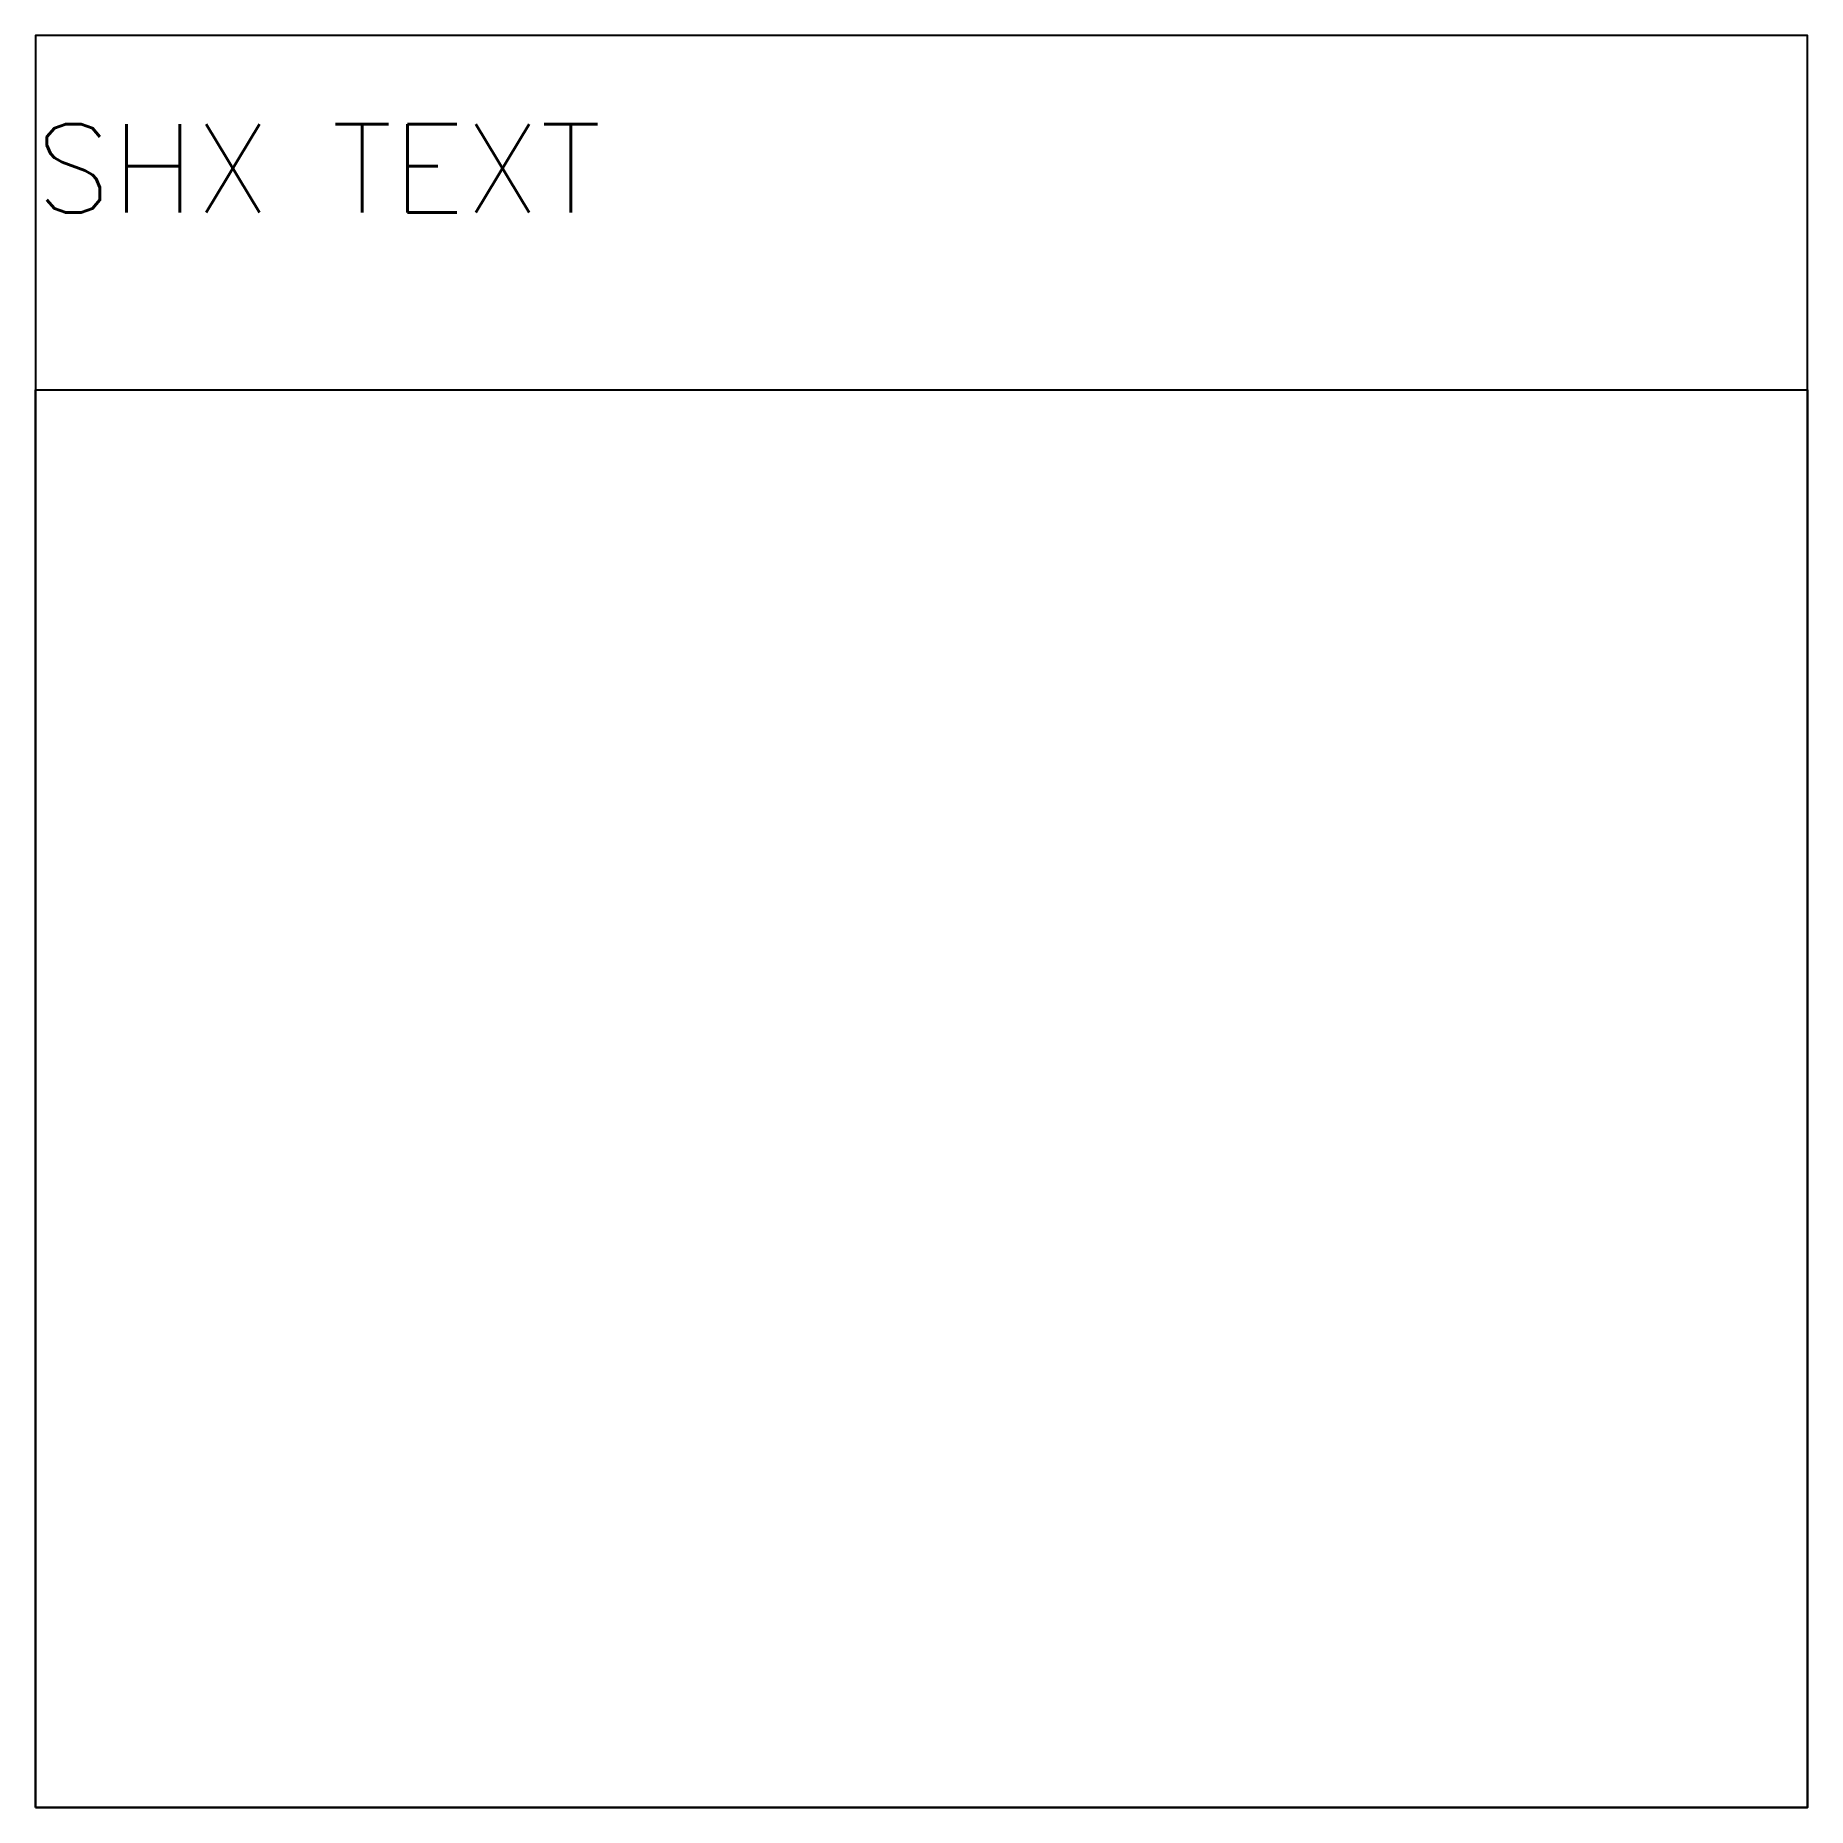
# Model space of a CAD drawing. Header units: millimetres. Extents: x 0 to 100, y 0 to 100.
import ezdxf

# ---------------------------------------------------------------- set-up
doc = ezdxf.new("R2010")
doc.units = ezdxf.units.MM
doc.styles.add('ROMANS', font='romans.shx')
picture_1 = doc.add_image_def('image1.png', size_in_pixel=(1000, 800))

msp = doc.modelspace()

# ---------------------------------------------------------------- linework, layer by layer
msp.add_lwpolyline([(0, 0), (100, 0), (100, 100), (0, 100)], close=True)

# ---------------------------------------------------------------- texts
at = {"style": 'ROMANS'}
msp.add_text('SHX TEXT', height=5, dxfattribs=at).set_placement((0, 90))

# ---------------------------------------------------------------- pictures from other files: only their frames are drawn
image = msp.add_image(picture_1, insert=(0, 0), size_in_units=(100, 80))

doc.saveas('drawing.dxf')
